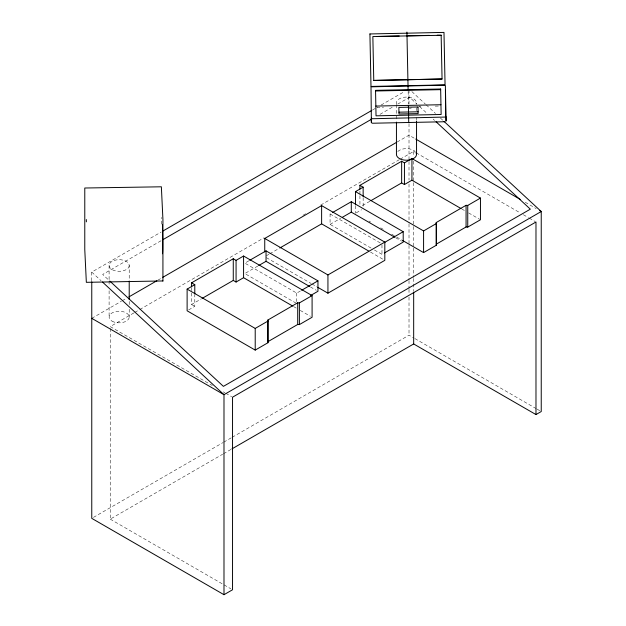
<?xml version="1.0" encoding="UTF-8"?>
<svg xmlns="http://www.w3.org/2000/svg" width="626" height="626" viewBox="0 0 626 626"><rect width="100%" height="100%" fill="white"/><g stroke="black" fill="none" stroke-linecap="round" stroke-linejoin="round"><path stroke-width="0.47" stroke-dasharray="3.13 2.35" d="M91.764 280.769L91.764 272.099L161.132 232.05M372.634 109.941L377.713 107.007M381.093 105.058L404.779 91.38M161.015 240.76L102.672 274.446L109.104 280.409M380.005 114.331L392.682 107.007M397.76 104.08L409.6 97.241L416.744 103.869M91.764 318.337L121.374 301.247M122.219 300.754L126.452 298.312M157.752 280.245L161.985 277.803M397.166 142.016L409.013 135.177L414.905 138.581M133.901 312.922L110.231 326.584L212.3 385.506M134.746 312.429L138.972 309.987M139.817 309.502L264.07 237.77M302.945 215.321L306.325 213.364M320.7 205.07L399.31 159.685M400.155 159.2L413.676 151.39L415.359 152.368M248.905 260.776L244.821 263.131L296.74 293.101L300.816 290.746M371.093 248.076L330.066 224.39L330.066 213.967L331.702 213.028M266.418 255.729L268.922 254.281M269.759 253.804L278.961 248.491M362.438 205.555L369.943 201.228M257.881 266.019L244.821 273.554L296.74 303.524M330.066 224.39L340.677 218.271M191.572 287.537L191.572 304.494L201.58 298.719M356.249 212.84L361.617 209.741M188.653 309.893L194.788 306.357L194.788 295.049M374.442 250.009L381.977 254.359L383.613 253.42M93.454 517.381L222.895 442.652M223.74 442.167L231.354 437.77M232.199 437.284L409.013 335.2L414.068 338.118M110.231 328.54L110.231 519.15L222.653 454.249M223.498 453.756L231.104 449.366M376.836 107.336L383.535 107.195M418.958 106.467L420.875 106.428M435.234 106.13L440.023 106.029M525.237 202.276L536.185 208.599M416.204 152.854L519.956 212.754M523.328 214.702L528.391 217.621M529.236 218.114L535.144 221.518M461.847 209.021L464.382 210.485M468.616 212.926L479.61 219.272M368.933 221.048L370.615 222.027M380.702 227.848L383.229 229.304M391.633 234.155L395.835 236.581M396.681 237.066L401.72 239.985M395.663 237.763L401.524 241.143M330.066 213.967L381.977 243.937M370.49 252.075L383.135 259.375M414.905 338.603L536.185 408.622M537.03 409.107L541.24 411.54M266.426 257.669L311.091 283.453M311.928 283.946L316.983 286.865M310.418 286.927L316.279 290.308M293.484 306.513L296.865 308.469M300.253 310.418L310.402 316.279M191.572 304.494L194.788 306.357M223.263 391.837L224.953 392.815M225.79 393.3L231.698 396.712M110.231 519.15L230.853 588.792M411.869 91.592L425.453 104.174M426.165 104.839L435.453 113.455M440.461 118.095L443.318 120.74M419.6 106.514L426.744 113.142M433.169 119.096L434.6 120.427M91.764 272.099L101.06 280.714M408.152 91.38L408.387 104.018M416.548 107.735L416.548 110.653M416.548 117.461L416.548 120.38M413.676 151.39L413.676 156.281M413.676 161.164L413.676 181.696M413.676 182.675L413.676 247.184M413.676 248.162L413.676 277.49M413.676 278.468L413.676 291.176M409.013 89.901L409.013 104.354M409.013 123.619L409.013 160.546M409.013 161.524L409.013 180.061M409.013 183.966L409.013 222.989M409.013 223.967L409.013 244.461M409.013 245.431L409.013 279.587M409.013 280.558L409.013 288.367M409.013 289.337L409.013 293.242M409.013 297.147L409.013 335.2M396.438 104.816L396.438 121.35M381.977 244.883L381.977 254.359M363.15 197.55L363.15 206.971M359.934 190.985L359.934 194.756M359.934 195.695L359.934 205.117M355.482 205.751L355.482 213.286M296.74 293.101L296.74 301.63M129.214 265.487A10.055 5.806 0 0 1 114.128 270.518A10.055 5.806 0 0 1 114.128 260.463A10.055 5.806 0 0 1 129.214 265.487L129.214 280.08M129.214 301.474L129.214 305.363M129.214 309.26L129.214 317.038M109.104 265.487L109.104 280.08M109.104 281.051L109.104 285.918M109.104 290.777L109.104 317.038M411.517 107.899A10.055 5.806 0 0 1 409.099 108.478M396.782 104.378A10.055 5.806 0 0 1 406.493 97.069A10.055 5.806 0 0 1 416.204 104.378M397.784 151.515A10.055 5.806 0 0 1 415.202 151.515M161.594 224.163A20.572 0.469 89.1 0 1 161.61 217.441M112.046 321.138A10.055 5.806 0 0 0 128.87 318.54A10.055 5.806 0 0 0 116.553 311.427A10.055 5.806 0 0 0 112.046 321.138"/><path stroke-width="0.94" d="M162.924 281.097L162.932 219.57L161.367 186.798L84.784 188.011L84.776 249.539L86.341 282.326L162.909 280.957M371.382 122.641L371.007 86.842L444.335 85.152L445.383 85.746L445.665 117.046L372.337 118.729L371.288 118.142L371.382 122.641L372.431 123.236L445.039 121.741M162.83 231.072L371.789 110.426M162.705 239.789L371.547 119.214M128.987 296.849L156.907 280.73M162.83 277.31L396.321 142.501M264.743 251.895L264.743 238.451L321.623 205.618L384.818 242.105L384.818 260.346L327.938 293.187L317.828 287.35M359.934 189.099L359.934 185.327L401.642 161.25L404.435 162.87L411.939 158.534L480.455 198.09L480.455 219.765L467.747 227.097L466.065 226.988L436.236 244.203L436.361 245.22L423.583 252.599L402.565 240.47M191.572 286.598L191.572 282.827L233.271 258.749L236.072 260.361L243.577 256.026L312.092 295.589L312.092 317.257L299.385 324.597L297.702 324.479L267.873 341.702L267.998 342.712L255.212 350.098L187.119 310.786L187.119 289.11L194.788 284.681L194.788 294.103M355.482 204.804L355.482 191.611L363.15 187.19L363.15 196.611M249.719 260.299L266.042 250.877L317.953 280.847L317.953 291.278L310.606 295.519M332.516 212.55L351.288 201.721L403.199 231.69L403.199 242.113L384.427 252.951M279.799 248.006L321.623 223.858L368.808 251.104M370.78 200.743L401.642 182.925L404.435 184.537L411.939 180.202L461.002 208.528M258.695 265.541L266.042 261.308L309.58 286.442M342.312 217.324L351.288 212.144L394.826 237.277M202.417 298.242L233.271 280.425L236.072 282.036L243.577 277.701L292.639 306.028M264.743 238.451L327.938 274.939L384.818 242.105M301.63 290.276L317.953 280.847M384.427 242.528L403.199 231.69M436.236 244.203L436.236 222.535L466.065 205.312L467.747 205.43L480.455 198.09M267.873 341.702L267.873 320.027L297.702 302.804L299.385 302.921L312.092 295.589M355.482 191.611L423.583 230.931L436.361 223.545L436.236 222.535M187.119 289.11L255.212 328.423L267.998 321.044L267.873 320.027M231.949 448.881L413.676 343.956L535.981 414.568L541.24 411.54L541.24 211.518L444.03 121.405M91.764 281.731L91.764 518.359L223.991 594.7L232.543 589.762L232.543 397.197L535.981 222.003L535.981 414.568M376.758 36.472L399.2 36.003M407.002 35.838L429.444 35.369M437.245 35.212L441.158 35.291L372.853 36.551L373.761 80.425L442.058 79.001L441.15 35.126M375.569 90.989L440.673 89.651M375.85 106.068L440.954 104.73M398.95 112.179L418.098 111.788M415.75 139.066L520.183 199.365M539.549 210.547L541.24 211.518L223.991 394.677L91.764 318.337M359.934 185.327L363.15 187.19M191.572 282.827L194.788 284.681M436.032 121.749L530.332 209.17L223.404 386.375L109.816 281.066M102.484 282.036L223.991 394.677L223.991 594.7M86.325 219.554L86.365 221.847M442.058 79.001L373.761 80.425M406.923 32.059L408.035 85.958M445.962 116.608L446.064 121.108L445.485 90.254M408.731 122.493L408.402 105.395M408.035 85.903L408.105 89.674M467.747 205.43L467.747 227.097M466.065 205.312L466.065 226.988M436.361 223.545L436.361 245.22M423.583 230.931L423.583 252.599M416.548 121.35L416.548 154.419M413.676 292.154L413.676 343.956M411.939 158.534L411.939 180.202M404.435 162.87L404.435 184.537M401.642 161.25L401.642 182.925M396.438 122.328L396.438 154.419A10.055 5.806 0 0 0 410.742 159.685M351.288 201.721L351.288 212.144M327.938 274.939L327.938 293.187M321.623 205.618L321.623 223.858M299.385 302.921L299.385 324.597M297.702 302.804L297.702 324.479M267.998 321.044L267.998 342.712M266.042 250.877L266.042 261.308M255.212 328.423L255.212 350.098M243.577 256.026L243.577 277.701M236.072 260.361L236.072 282.036M233.271 258.749L233.271 280.425M129.214 281.051L129.214 299.533M416.204 152.916A10.055 5.806 0 0 1 411.517 159.45M162.447 224.648A20.572 0.469 89.1 0 1 162.447 253.733M369.919 33.953L370.991 86.435L445.063 84.893L443.983 32.403L369.919 33.953M440.657 89.009L375.553 90.347L376.03 115.826L441.134 114.488L440.657 89.009M418.012 106.991L398.864 107.39L398.981 113.995L418.129 113.603L418.012 106.991"/></g></svg>
